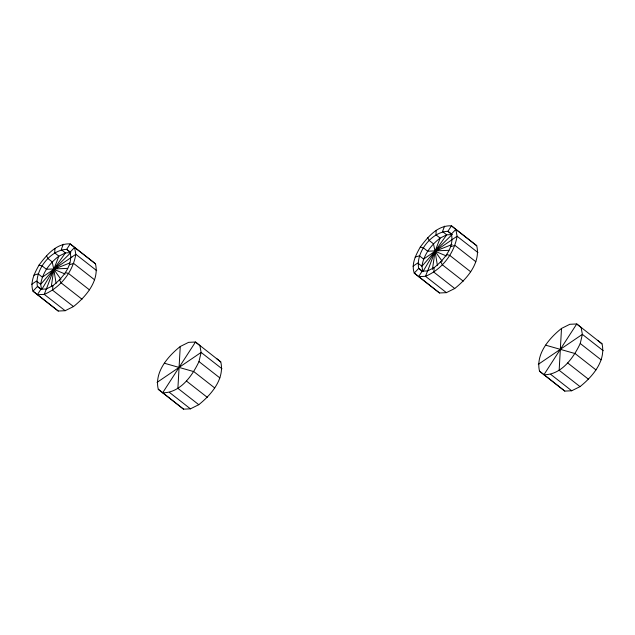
<?xml version="1.0" encoding="UTF-8"?>
<svg xmlns="http://www.w3.org/2000/svg" width="635" height="635" viewBox="0 0 635 635"><rect width="100%" height="100%" fill="white"/><g stroke="black" fill="none" stroke-linecap="round" stroke-linejoin="round"><path stroke-width="0.95" d="M52.864 285.718L46.315 288.965L40.91 289.227L37.457 286.448C34.139 270.685 50.49 249.682 66.667 249.372L70.144 252.095C73.263 265.525 62.682 277.876 52.864 285.718L52.61 290.227L73.493 306.57C85.963 296.593 99.528 280.868 95.48 263.795L70.199 243.903C56.475 243.11 46.49 255.095 39.037 265.097C34.655 272.923 29.853 282.019 32.98 291.155L58.253 311.039L65.151 310.713L73.493 306.57M54.967 248.372L54.713 252.881L58.888 256.151L65.437 252.897L70.842 252.643L53.785 269.296L40.672 284.329L41.473 288.822M220.766 361.91L195.485 342.019L188.595 342.352L180.253 346.496L177.895 388.342L198.779 404.693C211.249 394.716 224.814 378.992 220.766 361.91L216.368 358.37M434.118 267.652L427.577 270.907L422.164 271.161L418.719 268.383C415.393 252.619 431.744 231.616 447.921 231.307L451.374 234.085C454.549 247.483 443.905 259.826 434.118 267.652L433.872 272.161L454.747 288.504C467.217 278.527 480.79 262.803 476.734 245.729L451.461 225.838C437.737 225.044 427.744 237.03 420.291 247.039C415.909 254.857 411.107 263.954 414.234 273.09L439.515 292.981L446.405 292.648L454.747 288.504M436.221 230.307L435.967 234.815L440.142 238.085L446.691 234.831L452.104 234.577L435.046 251.238L421.934 266.263L422.894 271.653L418.719 268.383L414.234 273.09L439.515 292.981M602.02 343.845L576.747 323.961L569.849 324.287L561.507 328.43L559.157 370.276L580.033 386.628C592.503 376.65 606.076 360.926 602.02 343.845L597.63 340.304M51.316 286.504L53.785 269.296L58.888 256.151C49.824 263.033 42.331 272.836 40.672 284.329L36.497 281.059L31.75 284.29M432.435 269.391L435.046 251.238L440.142 238.085C431.078 244.967 423.585 254.77 421.934 266.263L417.751 262.993L413.004 266.224M198.779 404.693L190.436 408.837L183.539 409.162L158.266 389.271C154.21 372.197 167.783 356.473 180.253 346.496M198.985 361.577L201.112 352.425L199.882 345.559L195.485 342.019L162.655 392.811C180.181 392.946 192.207 375.936 198.985 361.577L219.869 377.928M580.033 386.628L571.69 390.771L564.801 391.096L539.52 371.205C535.472 354.132 549.037 338.407 561.507 328.43M580.239 343.511L582.366 334.367L581.136 327.501L576.747 323.961L543.917 374.745C561.443 374.88 573.468 357.87 580.239 343.511L601.123 359.862M46.474 288.782L53.785 269.296L65.437 252.897L61.254 249.626L63.309 244.229M427.387 271.645L435.046 251.238L446.691 234.831L442.516 231.561L444.564 226.163M46.315 288.965L44.267 294.37L37.37 294.696L40.91 289.227M427.577 270.907L425.521 276.304L418.632 276.63L422.164 271.161M42.14 288.861L53.785 269.296L71.834 257.088M422.894 271.653L435.046 251.238L452.271 239.578M451.374 234.085L455.851 229.378L476.734 245.729M71.08 257.54L75.827 254.31L74.597 247.444L70.199 243.903L66.667 249.372L70.112 252.151L74.597 247.444L95.48 263.795M157.035 382.405L201.112 352.425L221.996 368.776M452.334 239.474L457.081 236.244L455.851 229.378L451.461 225.838L447.921 231.307L452.104 234.577M538.289 364.339L582.366 334.367L603.25 350.71M69.89 262.93L53.785 269.296L42.339 277.154L38.163 273.883L33.877 275.138M452.041 244.515L435.046 251.238L423.601 259.088L419.425 255.818L415.131 257.072M69.405 264.716L73.7 263.462L94.583 279.805M450.667 246.65L454.954 245.396L475.837 261.739M67.643 268.383L46.387 269.272L42.212 266.001L39.037 265.097M448.905 250.317L427.649 251.206L423.474 247.944L420.291 247.039M446.619 254.524L449.794 255.429L470.678 271.78M545.576 345.154L575.08 353.552L595.963 369.903M65.357 272.59L68.54 273.494L89.424 289.846M164.322 363.22L193.826 371.618L214.709 387.961M446.421 255.976L435.046 251.238L433.459 243.832L429.284 240.562L427.696 237.641M65.159 274.042L53.785 269.296L52.197 261.898L48.022 258.628L46.442 255.699M477.964 252.595L457.081 236.244C454.184 253.643 441.817 269.478 425.521 276.304L446.405 292.648M463.272 281.178L442.389 264.827L440.809 261.906M567.674 362.95L588.558 379.301M550.807 374.42L571.69 390.771M539.52 371.205L564.801 391.096M96.71 270.661L75.827 254.31C72.93 271.709 60.555 287.544 44.267 294.37L65.151 310.713M82.018 299.244L61.135 282.892L59.547 279.964M186.42 381.016L207.304 397.359M40.942 289.171L37.457 286.448L32.98 291.155L58.253 311.039M169.553 392.486L190.436 408.837M158.266 389.271L183.539 409.162M442.222 261.302L435.046 251.238L437.372 265.295M60.968 279.36L53.785 269.296L56.11 283.361"/></g></svg>
